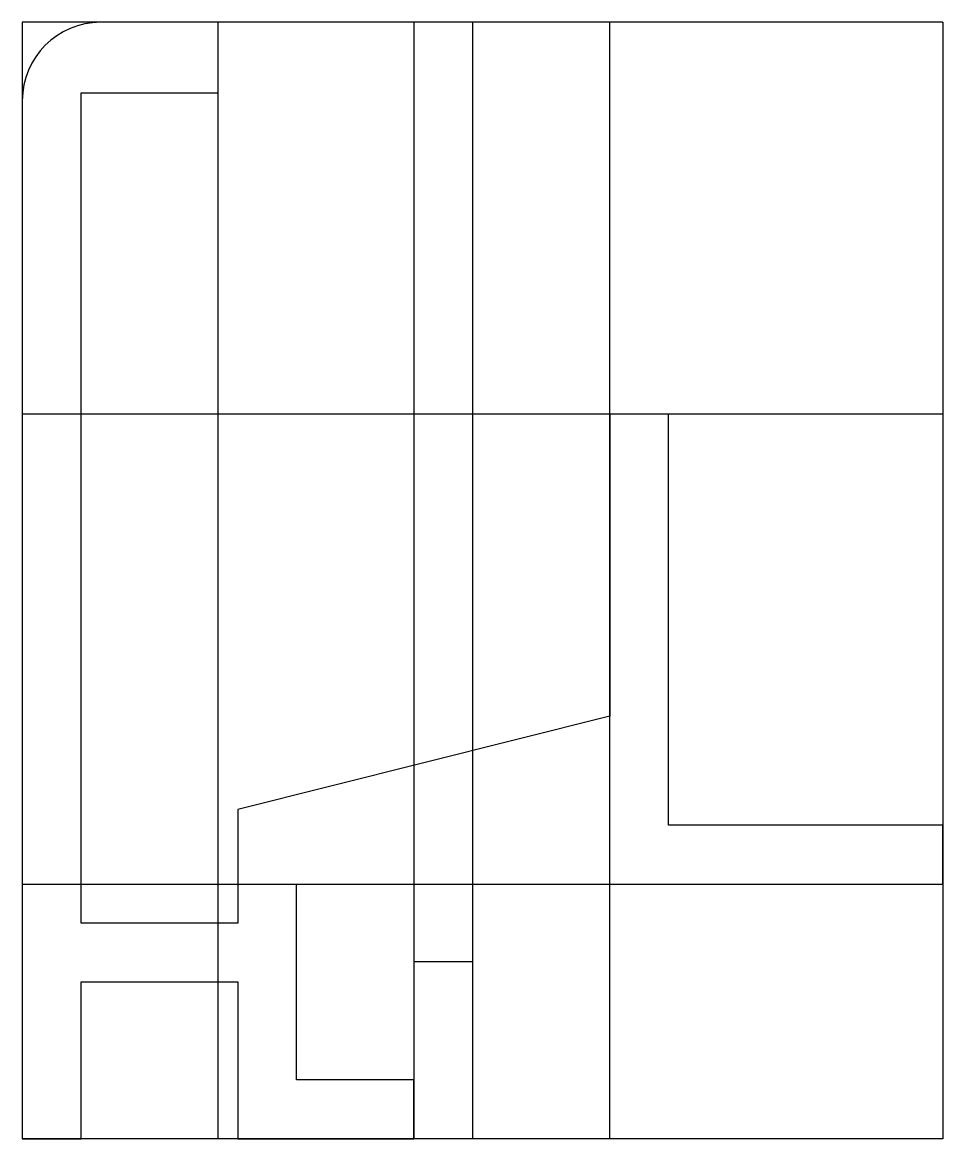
# Model space of a CAD drawing. Extents: x -16.5 to 7, y -8 to 20.5.
import ezdxf

# ---------------------------------------------------------------- set-up
doc = ezdxf.new("R2010")
doc.units = 0
doc.layers.get('0').update_dxf_attribs({"linetype": 'CONTINUOUS'})

msp = doc.modelspace()

# ---------------------------------------------------------------- linework, layer by layer
at = {"linetype": 'CONTINUOUS'}
for p, q in [((7, 20.5), (-16.5, 20.5)), ((-16.5, 20.5), (-16.5, -8)), ((-11.5, 20.5), (-14.5, 20.5)), ((-11.5, -8), (-11.5, 20.5)), ((-11.5, 18.7), (-11.5, 20.5)), ((-6.5, 20.5), (-6.5, -8)), ((-5, -8), (-5, 20.5)), ((-1.5, -8), (-1.5, 20.5)), ((7, 20.5), (7, -8)), ((-15, -2.5), (-15, 18.7)), ((-15, 18.7), (-11.5, 18.7)), ((-16.5, 18.5), (-16.5, -8)), ((7, 10.5), (-16.5, 10.5)), ((0, 10.5), (-1.5, 10.5)), ((-1.5, 10.5), (-1.5, 2.79)), ((0, 0), (0, 10.5)), ((-1.5, 2.79), (-11, 0.4)), ((-11, 0.4), (-11, -2.5)), ((7, 0), (0, 0)), ((7, -1.5), (7, 0)), ((-16.5, -1.5), (7, -1.5)), ((-9.5, -6.5), (-9.5, -1.5)), ((-9.5, -1.5), (-6.5, -1.5)), ((-6.5, -1.5), (-6.5, -3.48)), ((-5, -3.48), (-5, -1.5)), ((-5, -1.5), (7, -1.5)), ((-11, -2.5), (-15, -2.5)), ((-6.5, -3.48), (-5, -3.48)), ((-15, -8), (-15, -4)), ((-15, -4), (-11, -4)), ((-11, -4), (-11, -8)), ((-6.5, -6.5), (-9.5, -6.5)), ((-6.5, -8), (-6.5, -6.5)), ((7, -8), (-16.5, -8)), ((-16.5, -8), (-15, -8)), ((-11, -8), (-6.5, -8))]:
    msp.add_line(p, q, dxfattribs=at)
msp.add_arc((-14.5, 18.5), 2, 90, 180, dxfattribs=at)

doc.saveas('drawing.dxf')
